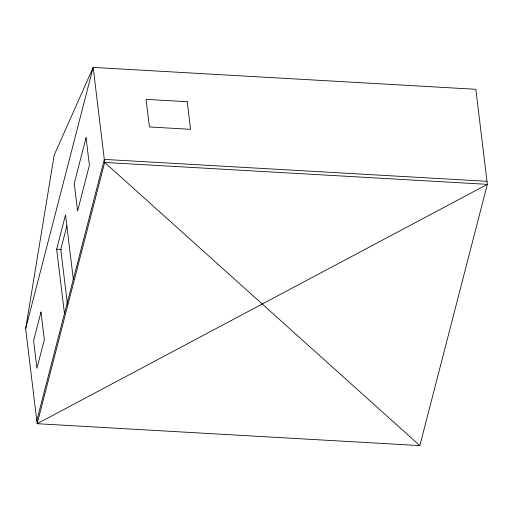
<?xml version="1.0" encoding="UTF-8"?>
<svg xmlns="http://www.w3.org/2000/svg" width="513" height="513" viewBox="0 0 513 513"><rect width="100%" height="100%" fill="white"/><g stroke="black" fill="none" stroke-linecap="round" stroke-linejoin="round"><path stroke-width="0.77" d="M25.65 328.66L54.211 155.061L93.167 67.402L475.846 89.294L487.35 184.34L419.833 445.598L37.154 423.706L25.65 328.66L93.167 67.402L104.671 162.448L37.154 423.706L487.35 184.34L104.671 162.448L419.833 445.598M64.458 313.597L56.661 249.19L65.517 214.928L73.314 279.335M66.876 225.823L60.778 249.427L67.415 304.292M36.782 420.666L104.306 159.415L486.984 181.307M56.661 249.19L61.291 249.453M40.982 312.109L33.602 340.664L36.942 368.263L44.323 339.715L40.982 312.109M86.062 137.696L74.25 183.378L77.591 210.984L89.397 165.295L86.062 137.696M187.219 101.721L146.07 99.362L149.411 126.968L190.56 129.321L187.219 101.721"/></g></svg>
